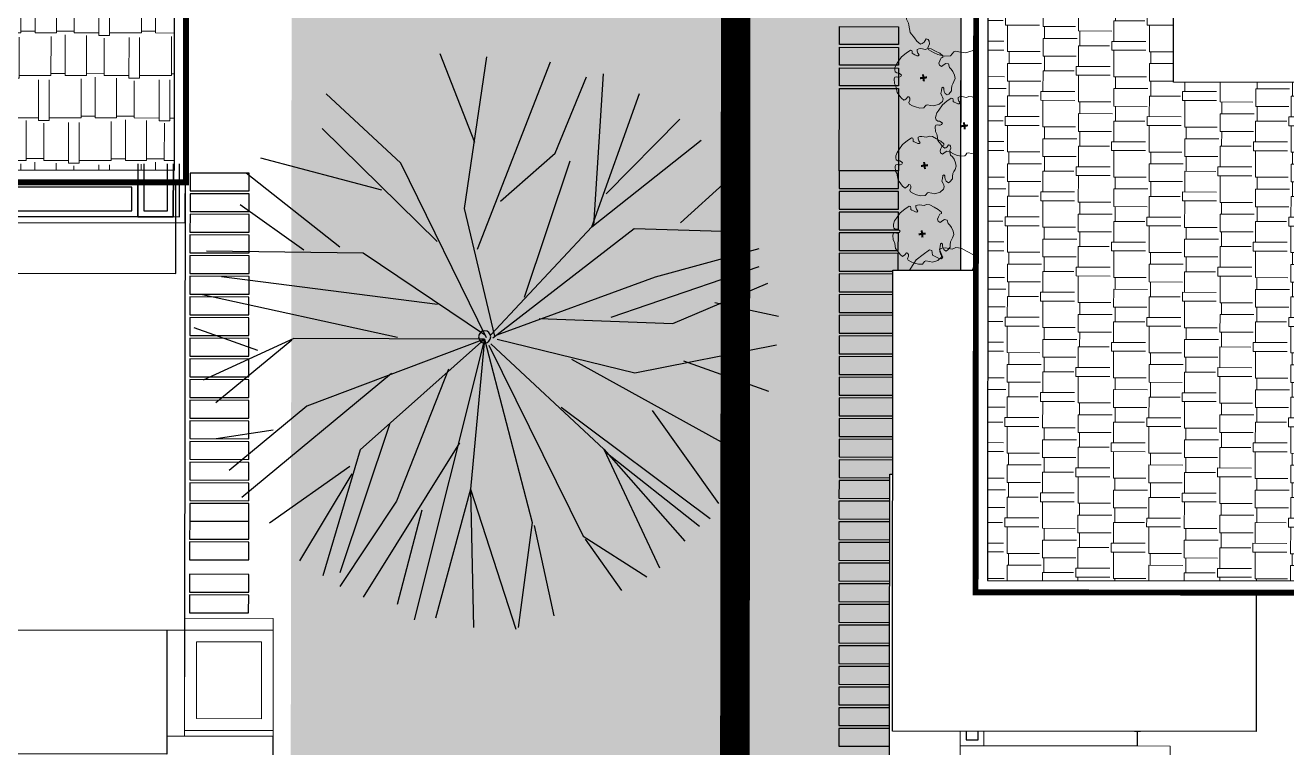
# Model space of a CAD drawing. Header units: millimetres. Extents: x -1030105 to 906887, y -616134 to 1220667.
# Drawn here: x -742200 to -720846, y -479326 to -467086 of the extents above; entities that cross this region are included whole.
import ezdxf

# ---------------------------------------------------------------- set-up
doc = ezdxf.new("R2010")
doc.units = ezdxf.units.MM
doc.header["$MEASUREMENT"] = 0
doc.linetypes.add('DASHED', pattern=[0.75, 0.5, -0.25])
doc.linetypes.add('HIDDEN', pattern=[9.525, 6.35, -3.175])
doc.layers.get('Defpoints').update_dxf_attribs({"color": 1})
doc.layers.add('+ toa do mong', color=7, linetype='Continuous', true_color=0xfa1a05)
for name, color, linetype, lineweight in [('240930  KHU B- TMB gời inno$0$1. I-FURN', 252, 'Continuous', 18), ('240930  KHU B- TMB gời inno$0$A-WALL', 1, 'Continuous', 30), ('240930  KHU B- TMB gời inno$0$VAT DUNG', 44, 'Continuous', 9), ('GFA', 6, 'Continuous', 0), ('HATCH', 8, 'Continuous', 5), ('QH_HTKT_GT_Chigioixaydung', 7, 'DASHED', 20), ('QH_KTCQ_Caycanhquan', 97, 'Continuous', 18)]:
    doc.layers.add(name, color=color, linetype=linetype, lineweight=lineweight)
for name, color, linetype in [('240930  KHU B- TMB gời inno$0$DA-FLOR-OTLN', 9, 'Continuous'), ('240930  KHU B- TMB gời inno$0$DA-WALL-LOW', 1, 'Continuous'), ('240930  KHU B- TMB gời inno$0$TMB-KHU B-XREF$0$Xref-LBC-Plot$0$DA-SITE-CNTR1', 8, 'Continuous'), ('240930  KHU B- TMB gời inno$0$XREF_LBC_ZONE B_BEACH VILLA 22 11 11$0$DA-FLOR-PATT', 251, 'Continuous'), ('DA-LANS-TREE', 7, 'Continuous'), ('KTCQ CẢNH QUAN', 192, 'Continuous'), ('N-cay lon', 192, 'Continuous'), ('ranh dat', 7, 'Continuous')]:
    doc.layers.add(name, color=color, linetype=linetype)
doc.layers.add('TMB-KHU B-XREF$0$GRASS', color=95, linetype='Continuous', lineweight=0, transparency=0.6)

# ---------------------------------------------------------------- blocks, each defined once
blk = doc.blocks.new('240930  KHU B- TMB gời inno$0$sdwsedwe')
at = {"layer": 'GFA', "true_color": 0xb75434}
h = blk.add_hatch(dxfattribs=at)
h.set_pattern_fill('AR-RSHKE', color=15, scale=60, angle=270)
h.paths.add_polyline_path([(48440, -201040), (48440, -198608), (37773, -198608), (37773, -185140), (17540, -185140), (17540, -191145), (35135, -191145), (35135, -201040)])
at = {"layer": '+ toa do mong', "linetype": 'HIDDEN', "ltscale": 100, "const_width": 100, "elevation": 0}
blk.add_lwpolyline([(17340, -184940), (42745, -184940), (42745, -186015), (49515, -186015), (49515, -189440), (51115, -189440), (51115, -191900), (48265, -191900), (48265, -196335), (48640, -196335), (48640, -201240), (34935, -201240), (34935, -191345), (17340, -191345)], close=True, dxfattribs=at)
at = {"elevation": 0}
for points in [[(43695, -184128), (43695, -183990), (14850, -183990), (14850, -192295), (33390, -192295), (33390, -201070), (34935, -201070)], [(37773, -184940), (17340, -184940), (17340, -191345), (34935, -191345), (34935, -201240), (48640, -201240), (48640, -198608)], [(48440, -198608), (48440, -201040), (35135, -201040), (35135, -191145), (17540, -191145), (17540, -185140), (37773, -185140)]]:
    blk.add_lwpolyline(points, dxfattribs=at)
at = {"layer": '240930  KHU B- TMB gời inno$0$DA-WALL-LOW', "color": 7}
for p in [(27353, -196327, 0), (35250, -201227)]:
    blk.add_line(p, (27353, -201227), dxfattribs=at)
at = {"layer": '240930  KHU B- TMB gời inno$0$DA-WALL-LOW', "color": 7, "elevation": 0}
for points in [[(34353, -191127), (34353, -201131), (35250, -201130)], [(34253, -191327), (34253, -191327), (34253, -201231), (35250, -201231)], [(25553, -196627), (25553, -196527), (22303, -196527), (22303, -202727), (25553, -202727), (25553, -200928)]]:
    blk.add_lwpolyline(points, dxfattribs=at)
blk.add_lwpolyline([(25253, -196627), (27353, -196627), (27353, -200928), (25253, -200928)], close=True, dxfattribs=at)
at = {"layer": '240930  KHU B- TMB gời inno$0$VAT DUNG', "color": 251, "true_color": 0x636466}
blk.add_line((25553, -201227, 0), (25553, -202727, 0), dxfattribs=at)
at = {"layer": '240930  KHU B- TMB gời inno$0$VAT DUNG', "color": 251, "true_color": 0x636466, "elevation": 0}
for points in [[(27553, -201227), (25553, -201227), (25553, -202727), (27553, -202727)], [(27353, -201227), (25653, -201227), (25653, -202727), (27353, -202727)], [(27153, -201427), (25853, -201427), (25853, -202527), (27153, -202527)]]:
    blk.add_lwpolyline(points, close=True, dxfattribs=at)
at = {"layer": '240930  KHU B- TMB gời inno$0$XREF_LBC_ZONE B_BEACH VILLA 22 11 11$0$DA-FLOR-PATT'}
blk.add_line((34353, -201027, 0), (35250, -201027, 0), dxfattribs=at)
at = {"layer": '240930  KHU B- TMB gời inno$0$XREF_LBC_ZONE B_BEACH VILLA 22 11 11$0$DA-FLOR-PATT', "elevation": 0}
for points in [[(35250, -201027), (34353, -201027), (34353, -197370), (35250, -197370)], [(35250, -200427), (34353, -200427), (34353, -201027), (35250, -201027)], [(35250, -200527), (34453, -200527), (34453, -200927), (35250, -200927)]]:
    blk.add_lwpolyline(points, dxfattribs=at)
for points in [[(34953, -200427), (34953, -197370), (34353, -197370), (34353, -200427)], [(34853, -200327), (34853, -197470), (34453, -197470), (34453, -200327)], [(27947, -201310), (27647, -201310), (27647, -202310), (27947, -202310)], [(28297, -201310), (27997, -201310), (27997, -202310), (28297, -202310)], [(28845, -201310), (28545, -201310), (28545, -202310), (28845, -202310)], [(29195, -201310), (28895, -201310), (28895, -202310), (29195, -202310)], [(29495, -201310), (29195, -201310), (29195, -202310), (29495, -202310)], [(29845, -201310), (29545, -201310), (29545, -202310), (29845, -202310)], [(30195, -201310), (29895, -201310), (29895, -202310), (30195, -202310)], [(30545, -201310), (30245, -201310), (30245, -202310), (30545, -202310)], [(30895, -201310), (30595, -201310), (30595, -202310), (30895, -202310)], [(31245, -201310), (30945, -201310), (30945, -202310), (31245, -202310)], [(31595, -201310), (31295, -201310), (31295, -202310), (31595, -202310)], [(31945, -201310), (31645, -201310), (31645, -202310), (31945, -202310)], [(32295, -201310), (31995, -201310), (31995, -202310), (32295, -202310)], [(32645, -201310), (32345, -201310), (32345, -202310), (32645, -202310)], [(32995, -201310), (32695, -201310), (32695, -202310), (32995, -202310)], [(33345, -201310), (33045, -201310), (33045, -202310), (33345, -202310)], [(33695, -201310), (33395, -201310), (33395, -202310), (33695, -202310)], [(34045, -201310), (33745, -201310), (33745, -202310), (34045, -202310)], [(34395, -201310), (34095, -201310), (34095, -202310), (34395, -202310)], [(34745, -201310), (34445, -201310), (34445, -202310), (34745, -202310)], [(35095, -201310), (34795, -201310), (34795, -202310), (35095, -202310)]]:
    blk.add_lwpolyline(points, close=True, dxfattribs=at)
blk = doc.blocks.new('240930  KHU B- TMB gời inno$0$MANSION ROOF PLAN')
blk.add_wipeout([(-1544, 17799), (-1544, 14799), (-4644, 14799), (-4644, 13670), (-6900, 13669), (-6900, 12099), (-2550, 12099), (-2550, 11199), (-4080, 11200), (-4080, 7399), (-2561, 7399), (-2561, 4335), (-3300, 4335), (-3300, 1799), (-6899, 1799), (-6900, 896), (-23053, 895), (-23053, 1799), (-30950, 1799), (-30950, 299), (-36000, 299), (-36000, 1499), (-44050, 1499), (-44050, 299), (-47650, 299), (-47650, 1500), (-48550, 1499), (-48550, 16399), (-50476, 16399), (-50476, 19999), (-46576, 19999), (-46576, 18299), (-43050, 18299), (-43050, 18199), (-31650, 18199), (-31650, 18900), (-22158, 18900), (-22158, 19499), (-12450, 19499), (-12450, 18900), (-6900, 18900), (-6900, 16670), (-4644, 16670), (-4644, 17799)]).translate(0, 0, 0).dxf.layer = '240930  KHU B- TMB gời inno$0$A-WALL'
at = {"color": 0}
blk.add_blockref('240930  KHU B- TMB gời inno$0$sdwsedwe', (-58303, 203027), dxfattribs=at)
blk = doc.blocks.new('*U1350')
blk.add_wipeout([(250, 0), (248, -31), (242, -62), (232, -92), (219, -120), (202, -147), (182, -171), (159, -193), (134, -211), (106, -226), (77, -238), (47, -246), (16, -250), (-16, -250), (-47, -246), (-77, -238), (-106, -226), (-134, -211), (-159, -193), (-182, -171), (-202, -147), (-219, -120), (-232, -92), (-242, -62), (-248, -31), (-250, 0), (-248, 31), (-242, 62), (-232, 92), (-219, 120), (-202, 147), (-182, 171), (-159, 193), (-134, 211), (-106, 226), (-77, 238), (-47, 246), (-16, 250), (16, 250), (47, 246), (77, 238), (106, 226), (134, 211), (159, 193), (182, 171), (202, 147), (219, 120), (232, 92), (242, 62), (248, 31)])
blk.add_circle((0, 0), 250)
at = {"color": 8}
blk.add_circle((0, 0), 240, dxfattribs=at)
blk = doc.blocks.new('Xref Khu Spa-Wellness - TBM$0$TREE_T')
at = {"const_width": 100}
for points in [[(-124, 124), (124, -124)], [(124, 124), (-124, -124)]]:
    blk.add_lwpolyline(points, dxfattribs=at)
blk = doc.blocks.new('Xref Khu Spa-Wellness - TBM$0$TREE_5')
at = {"layer": 'QH_KTCQ_Caycanhquan', "color": 114, "true_color": 0x139b48}
blk.add_lwpolyline([(-936, 1164), (-781, 1299), (-578, 1386), (-423, 1425), (-249, 1454), (-181, 1415), (-143, 1289), (-85, 1222), (-17, 1193), (41, 1222), (31, 1347), (60, 1425), (80, 1473), (244, 1473), (370, 1434), (592, 1376), (776, 1212), (824, 1164), (960, 1106), (1114, 932), (1143, 845), (1076, 768), (1018, 748), (979, 710), (931, 642), (940, 565), (1018, 555), (1114, 565), (1192, 623), (1289, 632), (1366, 565), (1424, 487), (1472, 323), (1482, 169), (1501, -160), (1434, -440), (1356, -691), (1289, -720), (1240, -682), (1182, -614), (1124, -624), (1037, -643), (931, -662), (873, -701), (863, -769), (969, -798), (1056, -856), (1105, -923), (1066, -991), (989, -1068), (786, -1174), (718, -1290), (573, -1377), (341, -1416), (109, -1455), (-94, -1445), (-133, -1387), (-94, -1319), (-124, -1167), (-158, -1051), (-245, -987), (-362, -999), (-402, -1151), (-439, -1243), (-568, -1308), (-704, -1194), (-829, -1184), (-965, -1145), (-1129, -1049), (-1265, -942), (-1313, -778), (-1332, -653), (-1352, -546), (-1429, -421), (-1497, -334), (-1497, -131), (-1458, -54), (-1323, -44), (-1226, -92), (-1158, -160), (-1110, -208), (-1042, -218), (-1023, -170), (-1100, -44), (-1158, 82), (-1274, 140), (-1342, 178), (-1419, 227), (-1468, 352), (-1419, 565), (-1265, 787), (-1129, 864), (-965, 951), (-936, 999), (-936, 1086)], close=True, dxfattribs=at)
blk.add_blockref('Xref Khu Spa-Wellness - TBM$0$TREE_T', (0, 0), dxfattribs=at)
blk = doc.blocks.new('240930  KHU B- TMB gời inno$0$sdfdfedfre r')
at = {"color": 252}
blk.add_wipeout([(19993.074, -1639.252), (20007.332, -1639.252), (20007.332, -1644.752), (20005.274, -1644.752), (20005.274, -1658.868), (20006.474, -1658.868), (20006.474, -1666.468), (20005.274, -1666.468), (20005.274, -1684.268), (20005.474, -1684.268), (20005.474, -1687.018), (20000.374, -1687.018), (20000.374, -1684.268), (20000.274, -1684.268), (20000.274, -1686.768), (20000.074, -1686.768), (20000.074, -1680.868), (19998.074, -1680.868), (19998.074, -1681.399), (19998.574, -1681.399), (19998.574, -1681.899), (19995.574, -1681.899), (19995.574, -1682.168), (19992.774, -1682.168), (19992.774, -1679.967), (19992.574, -1679.967), (19992.574, -1658.868), (19993.074, -1658.868)], dxfattribs=at).dxf.layer = '240930  KHU B- TMB gời inno$0$A-WALL'
at = {"layer": '240930  KHU B- TMB gời inno$0$1. I-FURN'}
for p, q in [((20005.274, -1676.568), (20005.274, -1661.868)), ((20004.027, -1664.468), (20003.127, -1664.468)), ((20004.027, -1664.718), (20003.127, -1664.718)), ((20004.027, -1664.968), (20003.127, -1664.968))]:
    blk.add_line(p, q, dxfattribs=at)
for points in [[(20005.274, -1666.468), (20006.474, -1666.468), (20006.474, -1658.868)], [(20004.027, -1664.468), (20004.027, -1664.968), (20005.274, -1664.968), (20005.274, -1661.868), (20004.874, -1661.868), (20004.874, -1664.468), (20004.027, -1664.468)]]:
    blk.add_lwpolyline(points, dxfattribs=at)
for points in [[(20005.274, -1660.868), (20005.274, -1661.868), (20001.722, -1661.868), (20001.722, -1660.868)], [(20002.274, -1664.468), (20002.274, -1664.968), (20003.127, -1664.968), (20003.127, -1664.468)]]:
    blk.add_lwpolyline(points, close=True, dxfattribs=at)
at = {"layer": '240930  KHU B- TMB gời inno$0$DA-FLOR-OTLN'}
for points in [[(20004.127, -1664.568), (20004.127, -1664.868), (20005.174, -1664.868), (20005.174, -1661.968), (20004.974, -1661.968), (20004.974, -1664.568)], [(20002.374, -1664.568), (20002.374, -1664.868), (20003.027, -1664.868), (20003.027, -1664.568)]]:
    blk.add_lwpolyline(points, close=True, dxfattribs=at)
at = {"layer": '240930  KHU B- TMB gời inno$0$XREF_LBC_ZONE B_BEACH VILLA 22 11 11$0$DA-FLOR-PATT'}
for points in [[(20006.474, -1662.158), (20007.332, -1662.158), (20007.332, -1661.858), (20006.474, -1661.858)], [(20006.474, -1662.508), (20007.332, -1662.508), (20007.332, -1662.208), (20006.474, -1662.208)], [(20006.474, -1662.858), (20007.332, -1662.858), (20007.332, -1662.558), (20006.474, -1662.558)], [(20006.474, -1663.208), (20007.332, -1663.208), (20007.332, -1662.908), (20006.474, -1662.908)], [(20006.474, -1663.558), (20007.332, -1663.558), (20007.332, -1663.258), (20006.474, -1663.258)], [(20006.474, -1663.908), (20007.332, -1663.908), (20007.332, -1663.608), (20006.474, -1663.608)], [(20006.474, -1664.258), (20007.332, -1664.258), (20007.332, -1663.958), (20006.474, -1663.958)], [(20006.474, -1664.608), (20007.332, -1664.608), (20007.332, -1664.308), (20006.474, -1664.308)], [(20006.474, -1664.958), (20007.332, -1664.958), (20007.332, -1664.658), (20006.474, -1664.658)], [(20006.474, -1665.308), (20007.332, -1665.308), (20007.332, -1665.008), (20006.474, -1665.008)], [(20006.474, -1665.658), (20007.332, -1665.658), (20007.332, -1665.358), (20006.474, -1665.358)], [(20006.474, -1666.008), (20007.332, -1666.008), (20007.332, -1665.708), (20006.474, -1665.708)], [(20006.474, -1666.358), (20007.332, -1666.358), (20007.332, -1666.058), (20006.474, -1666.058)], [(20006.332, -1666.468), (20006.332, -1666.708), (20007.332, -1666.708), (20007.332, -1666.408), (20006.474, -1666.408)]]:
    blk.add_lwpolyline(points, dxfattribs=at)
for points in [[(20007.332, -1667.058), (20007.332, -1666.758), (20006.332, -1666.758), (20006.332, -1667.058)], [(20007.332, -1667.408), (20007.332, -1667.108), (20006.332, -1667.108), (20006.332, -1667.408)], [(20007.332, -1667.758), (20007.332, -1667.458), (20006.332, -1667.458), (20006.332, -1667.758)], [(20007.332, -1668.108), (20007.332, -1667.808), (20006.332, -1667.808), (20006.332, -1668.108)], [(20007.332, -1668.458), (20007.332, -1668.158), (20006.332, -1668.158), (20006.332, -1668.458)], [(20007.332, -1668.808), (20007.332, -1668.508), (20006.332, -1668.508), (20006.332, -1668.808)], [(20007.332, -1669.158), (20007.332, -1668.858), (20006.332, -1668.858), (20006.332, -1669.158)], [(20007.332, -1669.508), (20007.332, -1669.208), (20006.332, -1669.208), (20006.332, -1669.508)], [(20007.332, -1669.858), (20007.332, -1669.558), (20006.332, -1669.558), (20006.332, -1669.858)], [(20007.332, -1670.208), (20007.332, -1669.908), (20006.332, -1669.908), (20006.332, -1670.208)], [(20007.332, -1670.558), (20007.332, -1670.258), (20006.332, -1670.258), (20006.332, -1670.558)], [(20007.332, -1670.908), (20007.332, -1670.608), (20006.332, -1670.608), (20006.332, -1670.908)], [(20007.332, -1671.258), (20007.332, -1670.958), (20006.332, -1670.958), (20006.332, -1671.258)], [(20007.332, -1671.608), (20007.332, -1671.308), (20006.332, -1671.308), (20006.332, -1671.608)], [(20007.332, -1671.608), (20007.332, -1673.002), (20006.332, -1673.002), (20006.332, -1671.608)], [(20007.332, -1673.048), (20007.332, -1673.348), (20006.332, -1673.348), (20006.332, -1673.048)], [(20007.332, -1673.398), (20007.332, -1673.698), (20006.332, -1673.698), (20006.332, -1673.398)], [(20007.332, -1673.748), (20007.332, -1674.048), (20006.332, -1674.048), (20006.332, -1673.748)]]:
    blk.add_lwpolyline(points, close=True, dxfattribs=at)
at = {"layer": '240930  KHU B- TMB gời inno$0$1. I-FURN', "xscale": -0.001, "yscale": 0.001, "zscale": 0.001, "rotation": 2.789230025616201}
blk.add_blockref('*U1350', (20002.277, -1662.358, 0), dxfattribs=at)
at = {"layer": 'QH_KTCQ_Caycanhquan', "color": 116, "rotation": 322.2616449089547}
for p, xscale, yscale, zscale in [((20005.896, -1666.935, -0.003), 0.0003411715899072842, 0.0003411715899072842, 0.0003411715899072842), ((20005.222, -1667.609, -0.003), 0.0003411715899072842, 0.0003411715899072842, 0.0003411715899072842), ((20005.916, -1668.423, -0.003), 0.0003411715899072842, 0.0003411715899072842, 0.0003411715899072842), ((20005.47, -1669.562, -0.003), 0.0005117573848609263, 0.0005117573848609263, 0.0005117573848609263), ((20005.93, -1670.538, -0.003), 0.0003411715899072842, 0.0003411715899072842, 0.0003411715899072842), ((20005.89, -1671.696, -0.003), 0.0003411715899072842, 0.0003411715899072842, 0.0003411715899072842), ((20005.216, -1672.37, -0.003), 0.0003411715899072842, 0.0003411715899072842, 0.0003411715899072842), ((20005.91, -1673.183, -0.003), 0.0003411715899072842, 0.0003411715899072842, 0.0003411715899072842), ((20005.464, -1674.322, -0.003), 0.0005117573848609263, 0.0005117573848609263, 0.0005117573848609263)]:
    blk.add_blockref('Xref Khu Spa-Wellness - TBM$0$TREE_5', p, dxfattribs=dict(at, xscale=xscale, yscale=yscale, zscale=zscale))
at = {"layer": '240930  KHU B- TMB gời inno$0$1. I-FURN'}
for points in [[(20002.274, -1664.468), (20002.274, -1661.868), (20004.874, -1661.868), (20004.874, -1664.468)], [(20004.874, -1661.868), (20002.281, -1661.868), (20002.281, -1662.155), (20004.874, -1662.155)]]:
    blk.add_lwpolyline(points, close=True, dxfattribs=at)
at = {"layer": '240930  KHU B- TMB gời inno$0$DA-WALL-LOW', "color": 252}
blk.add_lwpolyline([(20002.024, -1659.868), (20002.024, -1658.868), (20006.474, -1658.868), (20006.474, -1666.468), (20005.274, -1666.468), (20005.274, -1684.268), (20000.174, -1684.268), (20000.174, -1681.768), (20000.074, -1681.768), (20000.074, -1679.967)], dxfattribs=at)
at = {"color": 2}
blk.add_wipeout([(19992.574, -1683.423), (19996.269, -1683.423), (19996.269, -1685.023), (19999.924, -1685.023), (19999.924, -1685.168), (20000.269, -1685.168), (20000.269, -1686.873), (20004.674, -1686.873), (20004.674, -1685.168), (20005.019, -1685.168), (20005.019, -1669.923), (20006.424, -1669.923), (20006.424, -1662.113), (20000.269, -1662.113), (20000.269, -1664.468), (19999.179, -1664.468), (19999.179, -1663.313), (19992.574, -1663.313)], dxfattribs=at).dxf.layer = 'Defpoints'
blk.add_wipeout([(20004.674, -1686.873), (20004.674, -1685.168), (20005.019, -1685.168), (20005.019, -1669.923), (20006.424, -1669.923), (20006.424, -1662.113), (20000.269, -1662.113), (20000.269, -1664.468), (19999.179, -1664.468), (19999.179, -1663.313), (19992.574, -1663.313), (19992.574, -1683.423), (19996.269, -1683.423), (19996.269, -1685.023), (19999.924, -1685.023), (19999.924, -1685.168), (20000.269, -1685.168), (20000.269, -1686.873)], dxfattribs=at).dxf.layer = 'HATCH'
at = {"layer": 'GFA', "true_color": 0xb75434}
h = blk.add_hatch(dxfattribs=at)
h.set_pattern_fill('AR-RSHKE', color=15, scale=0.05, angle=90)
h.set_pattern_definition([(90, (-36.3218, 7.37444), (-0.6, 1.275), [0.3, -0.25, 0.35, -0.15, 0.45, -0.2]), (90, (-36.3468, 7.67444), (-0.6, 1.275), [0.25, -0.95, 0.2, -0.3]), (90, (-36.2843, 8.27444), (-0.6, 1.275), [0.15, -1.55]), (180, (-36.3218, 7.37444), (-0.6, -0.425), [0.575, -1.825]), (180, (-36.3218, 7.67444), (-0.6, -0.425), [0.5625, -1.8375]), (180, (-36.3218, 7.92444), (-0.6, -0.425), [0.525, -1.875]), (180, (-36.2843, 8.27444), (-0.6, -0.425), [0.575, -1.825]), (180, (-36.2843, 8.42444), (-0.6, -0.425), [0.575, -1.825]), (180, (-36.3218, 8.87444), (-0.6, -0.425), [0.55, -1.85])])
h.paths.add_polyline_path([(20001.679, -1684.968), (20004.819, -1684.968), (20004.819, -1664.668), (19992.774, -1664.668), (19992.774, -1673.113), (19993.484, -1673.113), (19993.484, -1669.828), (19997.664, -1669.828), (19997.664, -1673.113), (20001.679, -1673.113)])
at = {"layer": '+ toa do mong', "linetype": 'HIDDEN', "ltscale": 100, "const_width": 0.1}
blk.add_lwpolyline([(19999.924, -1685.023), (19999.924, -1685.168), (20005.019, -1685.168), (20005.019, -1664.468), (19992.574, -1664.468), (19992.574, -1681.823), (19997.869, -1681.823), (19997.869, -1683.423), (19999.924, -1683.423), (19999.924, -1685.168)], dxfattribs=at)
at = {"color": 7}
for points in [[(20006.424, -1669.923), (20005.019, -1669.923), (20005.019, -1664.468), (20000.269, -1664.468), (20000.269, -1662.113), (20006.424, -1662.113)], [(20001.679, -1673.113), (20001.679, -1685.023), (19996.269, -1685.023), (19996.269, -1683.423), (19992.574, -1683.423), (19992.574, -1673.113)]]:
    blk.add_lwpolyline(points, close=True, dxfattribs=at)
for points in [[(20000.269, -1685.023), (20000.269, -1685.168), (20005.019, -1685.168), (20005.019, -1664.468), (19992.574, -1664.468), (19992.574, -1673.113)], [(20001.679, -1684.968), (20004.819, -1684.968), (20004.819, -1664.668), (19992.774, -1664.668), (19992.774, -1673.113)]]:
    blk.add_lwpolyline(points, dxfattribs=at)
blk = doc.blocks.new('240930  KHU B- TMB gời inno$0$A$C55f665a7')
at = {"color": 0, "xscale": 0.001000000000000005, "yscale": 0.001000000000000005, "zscale": 0.001000000000000005, "rotation": 90}
blk.add_blockref('240930  KHU B- TMB gời inno$0$MANSION ROOF PLAN', (279.781, -82.189), dxfattribs=at)
at = {"color": 0, "rotation": 179.9999999999999}
blk.add_blockref('240930  KHU B- TMB gời inno$0$sdfdfedfre r', (20296.386, -1776.954), dxfattribs=at)
blk = doc.blocks.new('11')
at = {"layer": 'N-cay lon', "color": 66, "linetype": 'Continuous', "true_color": 0x50710f, "extrusion": (0, 0, -1)}
for p, q in [((-4.134, 8.75), (-3.54, 14.777)), ((-0.612, 5.458), (-2.685, 15.085)), ((-0.83, 8.817), (-2.005, 15.018)), ((-0.849, 8.622), (-0.898, 15.105)), ((-0.849, 8.622), (1.045, 15.306)), ((2.994, 11.385), (1.862, 15.226)), ((3.013, 11.579), (3.339, 14.884)), ((-2.689, 3.896), (-6.259, 13.67)), ((4.571, 9.266), (6.917, 13.55)), ((4.552, 9.072), (8.764, 12.779)), ((5.859, 5.606), (8.9, 12.766)), ((-7.106, 7.865), (-9.443, 12.021)), ((5.859, 5.606), (10.534, 11.231)), ((-4.753, 6.651), (-11.384, 10.446)), ((-10.388, 6.618), (-12.452, 9.373)), ((5.859, 5.606), (11.742, 9.541)), ((0.096, 0.089), (12.636, 8.864)), ((-7.977, 5.988), (-13.168, 7.677)), ((8.523, 4.755), (12.794, 7.671)), ((-5.739, 3.608), (-13.4, 6.718)), ((4.677, 3.367), (13.884, 6.189)), ((-8.907, 3.527), (-14.021, 5.994)), ((-9.719, 0.859), (-14, 4.814)), ((9.224, 3.508), (14.449, 4.956)), ((6.839, 0.209), (13.984, 4.413)), ((8.898, 0.203), (14.762, 3.944)), ((-11.781, 2.24), (-15.084, 2.173)), ((10.063, 0.873), (15.172, 2.529)), ((9.889, 0.498), (15.059, -0.012)), ((-8.084, -0.676), (-15.469, -0.341)), ((-8.22, -0.662), (-13.867, -6.388)), ((-8.084, -0.676), (-14.628, -4.35)), ((-9.813, -1.487), (-15.35, -1.923)), ((4.995, -1.768), (15.275, -1.996)), ((0.761, -2.921), (8.429, -11.529)), ((3.501, -2.995), (9.809, -11.468)), ((-2.755, -3.753), (-12.173, -8.714)), ((9.506, -3.39), (14.85, -3.524)), ((11.683, -3.605), (14.27, -5.234)), ((-9.186, -4.886), (-13.089, -6.857)), ((-5.338, -4.872), (-9.186, -4.886)), ((-3.646, -5.824), (-9.799, -11.107)), ((-1.412, -5.455), (-0.739, -13.963)), ((7.684, -6.548), (12.758, -8.029)), ((7.82, -6.561), (13.028, -6.682)), ((9.531, -7.319), (11.284, -10.436)), ((1.953, -7.554), (8.14, -13.071)), ((-6.344, -8.11), (-8.048, -12.85)), ((2.673, -8.606), (3.848, -14.807)), ((-2.669, -9.847), (-2.098, -15.203)), ((-0.979, -9.424), (2.74, -14.894)), ((4.21, -9.739), (5.187, -13.761))]:
    blk.add_line(p, q, dxfattribs=at)
at = {"layer": 'N-cay lon', "color": 66, "linetype": 'Continuous', "true_color": 0x5d8311, "extrusion": (0, 0, -1)}
for p, q in [((0.134, 0.477), (2.994, 11.385)), ((-2.821, 1.161), (-7.977, 5.988))]:
    blk.add_line(p, q, dxfattribs=at)
at = {"layer": 'N-cay lon', "color": 63, "linetype": 'Continuous', "true_color": 0xb1e746, "extrusion": (0, 0, -1)}
for p, q in [((0.096, 0.089), (4.552, 9.072)), ((-0.002, 0.491), (-0.849, 8.622)), ((-0.41, 0.531), (-4.753, 6.651)), ((0.096, 0.089), (5.859, 5.606)), ((-0.565, 0.35), (-8.907, 3.527)), ((2.564, 0.042), (9.224, 3.508)), ((-0.293, 0.323), (-9.719, 0.859)), ((-0.313, 0.129), (-8.084, -0.676)), ((-0.429, 0.337), (-3.646, -5.824)), ((-0.04, 0.102), (-2.669, -9.847)), ((0.096, 0.089), (8.898, 0.203)), ((0.096, 0.089), (9.506, -3.39)), ((0.096, 0.089), (7.684, -6.548)), ((-2.955, -0.2), (-9.518, -4.068)), ((-0.06, -0.092), (1.953, -7.554))]:
    blk.add_line(p, q, dxfattribs=at)
blk.add_circle((0, 0), 0.321, dxfattribs=at)

msp = doc.modelspace()

# ---------------------------------------------------------------- hatches: boundary and pattern name
at = {"layer": 'TMB-KHU B-XREF$0$GRASS', "true_color": 0x3d6827}
h = msp.add_hatch(dxfattribs=at)
h.set_pattern_fill('CROSS', color=79, scale=2000, angle=-0.0605062)
h.set_pattern_definition([(359.939493816, (-1186721561.66, -431575606.1), (500.52773717, 499.47170523), [250, -750]), (89.939493816, (-1186721436.8, -431575731.24), (-499.47170523, 500.52773717), [250, -750])])
h.paths.add_polyline_path([(-532195.447, -504328.015), (-532160.438, -449322.924), (-565163.916, -449301.919), (-565166.564, -451809.425), (-598159.414, -451774.583), (-598156.774, -449274.584), (-631159.133, -449239.733), (-631161.773, -451739.731), (-664164.132, -451704.88), (-664161.492, -449204.881), (-697163.851, -449170.03), (-697166.491, -451670.028), (-730182.461, -451635.162), (-730237.884, -504117.412)])

# ---------------------------------------------------------------- next in the draw order: block references
at = {"extrusion": (2.64092e-09, -1.16997e-09, 1), "xscale": 1000, "yscale": 1000, "zscale": 1000, "rotation": 359.939493815354}
msp.add_blockref('240930  KHU B- TMB gời inno$0$A$C55f665a7', (-1017362.464, -363899.137, 200.73), dxfattribs=at)

# ---------------------------------------------------------------- next in the draw order: hatches: boundary and pattern name
at = {"layer": 'DA-LANS-TREE', "true_color": 0xc1a88b}
h = msp.add_hatch(dxfattribs=at)
h.set_pattern_fill('AR-B88', color=253, scale=100, angle=-0.0605062)
h.set_pattern_definition([(359.939493816, (-1186721561.66, -431575606.1), (0.84482555, 799.9995539), []), (89.939493816, (-1186721561.66, -431575606.1), (-399.15495141, 800.42196669), [800, -800])])
h.paths.add_polyline_path([(-730156.946, -451647.215), (-727156.948, -451650.523), (-715916.235, -451662.92), (-715910.118, -446116.406, -0.006653203), (-719421.339, -446148.423), (-723232.091, -446128.883, -0.413114723), (-735667.987, -433611.869), (-735662.842, -429868.441, 0.503336058), (-745974.06, -422198.58, 0.00282865), (-751125.985, -423785.138), (-753070.112, -424352.622, -0.143072675), (-754191.734, -424352.386), (-757683.111, -423331.67, 0.135217106), (-758745.296, -423315.074, -0.029775467), (-781014.365, -427682.149), (-780650.859, -430376.302), (-759150.872, -430400.012), (-737650.885, -430423.723), (-737732.116, -504081.698), (-730214.782, -504091.625)])

# ---------------------------------------------------------------- next in the draw order: linework, layer by layer
at = {"layer": '240930  KHU B- TMB gời inno$0$TMB-KHU B-XREF$0$Xref-LBC-Plot$0$DA-SITE-CNTR1'}
msp.add_lwpolyline([(-713640.967, -451665.429), (-727156.948, -451650.523), (-730156.946, -451647.215), (-730214.824, -504129.462), (-725120.899, -504135.747), (-713698.847, -504149.712), (-713698.846, -504149.116)], close=True, dxfattribs=at)
at = {"layer": 'QH_HTKT_GT_Chigioixaydung', "ltscale": 6, "const_width": 500, "flags": 128}
msp.add_lwpolyline([(-598198.939, -504296.542), (-583745.232, -504314.091), (-581698.95, -504315.49), (-565196.892, -504326.764), (-548696.894, -504338.038), (-532195.469, -504349.312), (-532137.679, -449358.083), (-548636.242, -449339.888), (-565136.232, -449321.692), (-565138.997, -451829.198), (-581641.047, -451810.999), (-598141.037, -451792.803), (-598138.28, -449292.804), (-614638.27, -449274.608), (-631133.506, -449256.417), (-631136.263, -451756.415), (-631141.017, -451756.41), (-647641.007, -451738.214), (-664140.997, -451720.018), (-664138.24, -449220.019), (-680638.23, -449201.823), (-697138.22, -449183.627), (-697140.977, -451683.625), (-713640.967, -451665.429), (-727156.948, -451650.523), (-730156.946, -451647.215), (-730214.824, -504129.462), (-725120.899, -504135.747), (-713698.847, -504149.712), (-697198.859, -504169.885), (-680698.871, -504190.057), (-680060.347, -504190.838), (-664198.886, -504212.706), (-647698.901, -504235.455), (-641706.038, -504243.718), (-631198.915, -504256.475), (-614698.927, -504276.509)], close=True, dxfattribs=at)
at = {"layer": 'ranh dat'}
msp.add_lwpolyline([(-713640.967, -451665.429), (-727156.948, -451650.523), (-730156.946, -451647.215), (-730214.824, -504129.462), (-725120.899, -504135.747), (-713698.847, -504149.712), (-713698.846, -504149.116)], close=True, dxfattribs=at)

# ---------------------------------------------------------------- next in the draw order: block references
at = {"layer": 'KTCQ CẢNH QUAN', "xscale": 320.0000000000008, "yscale": 320.0000000000008, "zscale": 320.0000000000008, "rotation": 220.9770610582798}
msp.add_blockref('11', (-734422.94, -472363.443), dxfattribs=at)

doc.saveas('drawing.dxf')
